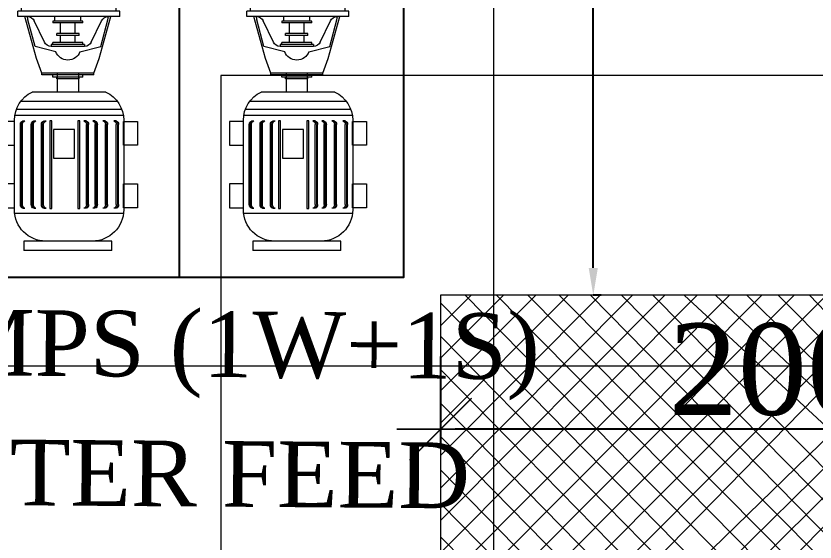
# Model space of a CAD drawing. Header units: millimetres. Extents: x -586673698 to -573385747, y -389867798 to -389752240.
# Drawn here: x -586647754 to -586645573, y -389780805 to -389779368 of the extents above; entities that cross this region are included whole.
import ezdxf

# ---------------------------------------------------------------- set-up
doc = ezdxf.new("R2010")
doc.units = ezdxf.units.MM
doc.header["$LTSCALE"] = 100
doc.linetypes.add('DASHED', pattern=[19.049999999999997, 12.7, -6.349999999999998])
doc.linetypes.add('HIDDEN2', pattern=[0.1875, 0.125, -0.0625])
doc.layers.add('A-CUT OUT', color=251, linetype='HIDDEN2', lineweight=15)
doc.layers.add('PL-DOMESTIC WATER TANK', color=171, linetype='Continuous', lineweight=0)
for name, color, linetype in [('AH_RETAINING WALL', 4, 'Continuous'), ('DT-PL-SHAFT', 230, 'Continuous'), ('DT-PL-Text', 181, 'Continuous')]:
    doc.layers.add(name, color=color, linetype=linetype)
doc.styles.add('3', font='times.ttf')
doc.styles.add('Arial', font='arial.ttf')
doc.styles.add('TIMESNEWROMAN', font='times.ttf')
doc.dimstyles.new('FOOTINF DIM', dxfattribs={"dimtxt": 250, "dimasz": 40, "dimexe": 50, "dimexo": 80, "dimgap": 35, "dimtad": 1, "dimtoh": 1, "dimdec": 0, "dimzin": 1, "dimdsep": 46, "dimtxsty": 'TIMESNEWROMAN', "dimblk": 'TICK', "dimcen": 2, "dimclrd": 7, "dimclre": 250, "dimclrt": 32, "dimadec": 1, "dimazin": 0, "dimtfac": 1, "dimtdec": 0, "dimtix": 1, "dimtmove": 1, "dimatfit": 3, "dimfxl": 0, "dimlwd": -1, "dimlwe": -1, "dimarcsym": 0})
doc.dimstyles.new('V Mts', dxfattribs={"dimtxt": 150, "dimasz": 75, "dimexe": 0.1, "dimexo": 0, "dimgap": 0.01, "dimtad": 1, "dimdec": 0, "dimzin": 3, "dimdsep": 46, "dimtxsty": 'Arial', "dimsah": 1, "dimcen": 0.09375, "dimdle": 0.01, "dimclrd": 8, "dimclre": 8, "dimclrt": 256, "dimadec": 0, "dimazin": 0, "dimtfac": 0.7, "dimtdec": 3, "dimtofl": 0, "dimtmove": 2, "dimatfit": 3, "dimfxl": 0, "dimfrac": 1, "dimtolj": 1, "dimtzin": 0, "dimarcsym": 0})

# ---------------------------------------------------------------- blocks, each defined once
blk = doc.blocks.new('FDSHH')
at = {"color": 7, "transparency": 33554687}
blk.add_lwpolyline([(781.6461117722681, 164.7800901449225), (782.6277429103973, 164.7800901449225), (782.6277429103973, 163.9800901446431), (781.6461117722681, 163.9800901446431)], close=True, dxfattribs=at)
blk.add_lwpolyline([(782.1369273413327, 164.7800901449225), (782.1369273413327, 163.9800901446431)], dxfattribs=at)
at = {"layer": 'DT-PL-Text', "color": 146, "lineweight": 5, "true_color": 0x105689, "transparency": 33554687}
for p, q in [((781.7729115096042, 164.7400946613341), (781.7725943733128, 164.7241695919945)), ((781.7729115096042, 164.7400946613341), (781.9825743139843, 164.7400946613341)), ((781.8046024889807, 164.7400946613341), (781.8046024889807, 164.7482213774636)), ((781.8046024889807, 164.7482213774636), (781.9508833318139, 164.7482213774636)), ((781.9508833318139, 164.7400946613341), (781.9508833318139, 164.7482213774636)), ((781.9825743139843, 164.7400946613341), (781.9828979876945, 164.7238412353615)), ((782.2729115096042, 164.7400946613341), (782.2725943733128, 164.7241695919945)), ((782.2729115096042, 164.7400946613341), (782.4825743139843, 164.7400946613341)), ((782.3046024889807, 164.7400946613341), (782.3046024889807, 164.7482213774636)), ((782.3046024889807, 164.7482213774636), (782.4508833318139, 164.7482213774636)), ((782.4508833318139, 164.7400946613341), (782.4508833318139, 164.7482213774636)), ((782.4825743139843, 164.7400946613341), (782.4828979876945, 164.7238412353615)), ((781.7729115096042, 164.7238412353615), (781.9828979876945, 164.7238412353615)), ((781.7825765182386, 164.6808742206483), (781.7825765182386, 164.7238412353615)), ((781.8069566601077, 164.7035244527212), (781.7991263359906, 164.7240331155188)), ((781.9485291634808, 164.7035244527212), (781.9563594843382, 164.7240331155188)), ((781.972909302556, 164.6808742206483), (781.972909302556, 164.7238412353615)), ((782.2729115096042, 164.7238412353615), (782.4828979876945, 164.7238412353615)), ((782.2825765182386, 164.6808742206483), (782.2825765182386, 164.7238412353615)), ((782.3069566601077, 164.7035244527212), (782.2991263359906, 164.7240331155188)), ((782.4485291634808, 164.7035244527212), (782.4563594843382, 164.7240331155188)), ((782.472909302556, 164.6808742206483), (782.472909302556, 164.7238412353615)), ((781.8069566601077, 164.7035244527212), (781.7637810466001, 164.6634123954861)), ((781.8069566601077, 164.7035244527212), (781.9485291634808, 164.7035244527212)), ((781.9485291634808, 164.7035244527212), (781.9917047769884, 164.6634123954861)), ((782.3069566601077, 164.7035244527212), (782.2637810466001, 164.6634123954861)), ((782.3069566601077, 164.7035244527212), (782.4485291634808, 164.7035244527212)), ((782.4485291634808, 164.7035244527212), (782.4917047769884, 164.6634123954861)), ((781.8488748577545, 164.67388425683), (781.7831407465162, 164.6710175977494)), ((781.9066109630401, 164.67388425683), (781.9723450770723, 164.6710175977494)), ((782.3488748577545, 164.67388425683), (782.2831407465162, 164.6710175977494)), ((782.4066109630401, 164.67388425683), (782.4723450770723, 164.6710175977494)), ((781.7600970879319, 164.6019405313707), (781.7600970879319, 164.6253537322334)), ((781.843509204791, 164.6114979394185), (781.7831407465162, 164.6141306037023)), ((781.9119766160036, 164.6114979394185), (781.9723450770723, 164.6141306037023)), ((781.9953887328627, 164.6019405313707), (781.9953887328627, 164.6253537322334)), ((782.2600970879319, 164.6019405313707), (782.2600970879319, 164.6253537322334)), ((782.343509204791, 164.6114979394185), (782.2831407465162, 164.6141306037023)), ((782.4119766160036, 164.6114979394185), (782.4723450770723, 164.6141306037023)), ((782.4953887328627, 164.6019405313707), (782.4953887328627, 164.6253537322334)), ((781.9831986633251, 164.5897504618331), (781.7722871602634, 164.5897504618331)), ((781.774449804903, 164.5613069632961), (781.774449804903, 164.5897504618331)), ((781.9810360158915, 164.5613069632961), (781.9810360158915, 164.5897504618331)), ((782.4831986633251, 164.5897504618331), (782.2722871602634, 164.5897504618331)), ((782.274449804903, 164.5613069632961), (782.274449804903, 164.5897504618331)), ((782.4810360158915, 164.5613069632961), (782.4810360158915, 164.5897504618331)), ((781.7663230920332, 164.5613069632961), (781.9891627315553, 164.5613069632961)), ((781.7663230920332, 164.5491168937585), (781.7663230920332, 164.5613069632961)), ((781.9891627315553, 164.5491168937585), (781.9891627315553, 164.5613069632961)), ((782.2663230920332, 164.5613069632961), (782.4891627315553, 164.5613069632961)), ((782.2663230920332, 164.5491168937585), (782.2663230920332, 164.5613069632961)), ((782.4891627315553, 164.5491168937585), (782.4891627315553, 164.5613069632961)), ((781.7663230920332, 164.5491168937585), (781.9891627315553, 164.5491168937585)), ((781.8118365943553, 164.457553587941), (781.785906126828, 164.5491168937585)), ((781.7928342713165, 164.5421225331663), (781.7915406214195, 164.549241999717)), ((781.8083579387637, 164.4838722041748), (781.7928342713165, 164.5421225331663)), ((781.8516535843844, 164.5395125100329), (781.8516535843844, 164.5491168937585)), ((781.9085405786643, 164.5395125100329), (781.9085405786643, 164.5491168937585)), ((781.9483575686934, 164.457553587941), (781.9742880362207, 164.5491168937585)), ((781.9518362247507, 164.4838722041748), (781.967359889404, 164.5421225331663)), ((781.9670476709614, 164.5409509682502), (781.9683413208584, 164.5480704378276)), ((782.2663230920332, 164.5491168937585), (782.4891627315553, 164.5491168937585)), ((782.3118365943553, 164.457553587941), (782.285906126828, 164.5491168937585)), ((782.2928342713165, 164.5421225331663), (782.2915406214195, 164.549241999717)), ((782.3083579387637, 164.4838722041748), (782.2928342713165, 164.5421225331663)), ((782.3516535843844, 164.5395125100329), (782.3516535843844, 164.5491168937585)), ((782.4085405786643, 164.5395125100329), (782.4085405786643, 164.5491168937585)), ((782.4483575686934, 164.457553587941), (782.4742880362207, 164.5491168937585)), ((782.4518362247507, 164.4838722041748), (782.467359889404, 164.5421225331663)), ((782.4670476709614, 164.5409509682502), (782.4683413208584, 164.5480704378276)), ((781.8288648320483, 164.4933424476474), (781.8066028879146, 164.5398776327199)), ((781.8475902281823, 164.5354491533651), (781.8475902281823, 164.5395125100329)), ((781.8475902281823, 164.5395125100329), (781.9126039353321, 164.5395125100329)), ((781.8475902281823, 164.5354491533651), (781.9126039353321, 164.5354491533651)), ((781.8638436543877, 164.5120581580265), (781.8638436543877, 164.5354491533651)), ((781.8963505091267, 164.5120581580265), (781.8963505091267, 164.5354491533651)), ((781.9126039353321, 164.5395125100329), (781.9126039353321, 164.5354491533651)), ((781.9313293310004, 164.4933424476474), (781.9535912755998, 164.5398776327199)), ((782.3288648320483, 164.4933424476474), (782.3066028879146, 164.5398776327199)), ((782.3475902281823, 164.5354491533651), (782.3475902281823, 164.5395125100329)), ((782.3475902281823, 164.5395125100329), (782.4126039353321, 164.5395125100329)), ((782.3475902281823, 164.5354491533651), (782.4126039353321, 164.5354491533651)), ((782.3638436543877, 164.5120581580265), (782.3638436543877, 164.5354491533651)), ((782.3963505091267, 164.5120581580265), (782.3963505091267, 164.5354491533651)), ((782.4126039353321, 164.5395125100329), (782.4126039353321, 164.5354491533651)), ((782.4313293310004, 164.4933424476474), (782.4535912755998, 164.5398776327199)), ((781.8557169410522, 164.5079948013588), (781.8557169410522, 164.5120581580265)), ((781.8557169410522, 164.5120581580265), (781.9044772219966, 164.5120581580265)), ((781.8557169410522, 164.5079948013588), (781.9044772219966, 164.5079948013588)), ((781.8638436543877, 164.4922298994786), (781.8638436543877, 164.5079948013588)), ((781.8963505091267, 164.4922298994786), (781.8963505091267, 164.5079948013588)), ((781.9044772219966, 164.5079948013588), (781.9044772219966, 164.5120581580265)), ((782.3557169410522, 164.5079948013588), (782.3557169410522, 164.5120581580265)), ((782.3557169410522, 164.5120581580265), (782.4044772219966, 164.5120581580265)), ((782.3557169410522, 164.5079948013588), (782.4044772219966, 164.5079948013588)), ((782.3638436543877, 164.4922298994786), (782.3638436543877, 164.5079948013588)), ((782.3963505091267, 164.4922298994786), (782.3963505091267, 164.5079948013588)), ((782.4044772219966, 164.5079948013588), (782.4044772219966, 164.5120581580265)), ((781.8475902281823, 164.4881665432765), (781.8475902281823, 164.4922298994786)), ((781.8475902281823, 164.4922298994786), (781.9126039353321, 164.4922298994786)), ((781.9126039353321, 164.4881665432765), (781.9126039353321, 164.4922298994786)), ((782.3475902281823, 164.4881665432765), (782.3475902281823, 164.4922298994786)), ((782.3475902281823, 164.4922298994786), (782.4126039353321, 164.4922298994786)), ((782.4126039353321, 164.4881665432765), (782.4126039353321, 164.4922298994786)), ((781.8536050656, 164.4723619703143), (781.8083579387637, 164.4838722041748)), ((781.8435268715145, 164.4881665432765), (781.8435268715145, 164.4841031866088)), ((781.8435268715145, 164.4881665432765), (781.9166672915342, 164.4881665432765)), ((781.8435268715145, 164.4841031866088), (781.9166672915342, 164.4841031866088)), ((781.9065890974487, 164.4723619703143), (781.9518362247507, 164.4838722041748)), ((781.9166672915342, 164.4881665432765), (781.9166672915342, 164.4841031866088)), ((782.3536050656, 164.4723619703143), (782.3083579387637, 164.4838722041748)), ((782.3435268715145, 164.4881665432765), (782.3435268715145, 164.4841031866088)), ((782.3435268715145, 164.4881665432765), (782.4166672915342, 164.4881665432765)), ((782.3435268715145, 164.4841031866088), (782.4166672915342, 164.4841031866088)), ((782.4065890974487, 164.4723619703143), (782.4518362247507, 164.4838722041748)), ((782.4166672915342, 164.4881665432765), (782.4166672915342, 164.4841031866088)), ((781.8232100863131, 164.4258289934075), (781.8118365943553, 164.457553587941)), ((781.9369840772013, 164.4258289934075), (781.9483575686934, 164.457553587941)), ((782.3232100863131, 164.4258289934075), (782.3118365943553, 164.457553587941)), ((782.4369840772013, 164.4258289934075), (782.4483575686934, 164.457553587941)), ((781.8232100863131, 164.4217656341787), (781.8232100863131, 164.4258289934075)), ((781.8232100863131, 164.4258289934075), (781.9369840772013, 164.4258289934075)), ((781.8232100863131, 164.4217656341787), (781.9369840772013, 164.4217656341787)), ((781.8475902281823, 164.4170417283601), (781.8475902281823, 164.4211050850279)), ((781.8572314601513, 164.4258289934075), (781.8572314601513, 164.3839137857719)), ((781.9036698230664, 164.4258289934075), (781.9036698230664, 164.3839137857719)), ((781.9126039353321, 164.4170417283601), (781.9126039353321, 164.4211050850279)), ((781.9369840772013, 164.4217656341787), (781.9369840772013, 164.4258289934075)), ((782.3232100863131, 164.4217656341787), (782.3232100863131, 164.4258289934075)), ((782.3232100863131, 164.4258289934075), (782.4369840772013, 164.4258289934075)), ((782.3232100863131, 164.4217656341787), (782.4369840772013, 164.4217656341787)), ((782.3475902281823, 164.4170417283601), (782.3475902281823, 164.4211050850279)), ((782.3572314601513, 164.4258289934075), (782.3572314601513, 164.3839137857719)), ((782.4036698230664, 164.4258289934075), (782.4036698230664, 164.3839137857719)), ((782.4126039353321, 164.4170417283601), (782.4126039353321, 164.4211050850279)), ((782.4369840772013, 164.4217656341787), (782.4369840772013, 164.4258289934075)), ((781.8475902281823, 164.4170417283601), (781.9126039353321, 164.4170417283601)), ((781.8557169410522, 164.4129783716924), (781.8557169410522, 164.4170417283601)), ((781.8557169410522, 164.4129783716924), (781.9044772219966, 164.4129783716924)), ((781.9044772219966, 164.4129783716924), (781.9044772219966, 164.4170417283601)), ((782.3475902281823, 164.4170417283601), (782.4126039353321, 164.4170417283601)), ((782.3557169410522, 164.4129783716924), (782.3557169410522, 164.4170417283601)), ((782.3557169410522, 164.4129783716924), (782.4044772219966, 164.4129783716924)), ((782.4044772219966, 164.4129783716924), (782.4044772219966, 164.4170417283601)), ((781.7969284538301, 164.3842694294578), (781.9579772722097, 164.3842694294578)), ((782.2969284538301, 164.3842694294578), (782.4579772722097, 164.3842694294578)), ((781.7718206319148, 164.3636399866953), (781.9830850945907, 164.3636399866953)), ((782.2718206319148, 164.3636399866953), (782.4830850945907, 164.3636399866953)), ((781.7586256485554, 164.3326958267423), (781.9962800774845, 164.3326958267423)), ((781.7622016245621, 164.3458236559234), (781.9927041014778, 164.3458236559234)), ((782.2586256485554, 164.3326958267423), (782.4962800774845, 164.3326958267423)), ((782.2622016245621, 164.3458236559234), (782.4927041014778, 164.3458236559234)), ((781.7583752839016, 164.320261983288), (781.7277173121581, 164.320261983288)), ((781.7277173121581, 164.320261983288), (781.7277173121581, 164.268244162289)), ((781.7581279399926, 164.3225576785333), (781.7581279399926, 164.1270638451385)), ((781.7583752839016, 164.268244162289), (781.7583752839016, 164.320261983288)), ((781.774815833767, 164.3213479519761), (781.7795666815834, 164.3213479519761)), ((781.7986192760179, 164.3213479519761), (781.8033701205748, 164.3213479519761)), ((781.8209349821443, 164.3213479519761), (781.8256858299608, 164.3213479519761)), ((781.8402752770232, 164.3213479519761), (781.8450261215801, 164.3213479519761)), ((781.8541766918386, 164.3215219304836), (781.858552776848, 164.3215219304836)), ((781.8541766918386, 164.1294787545628), (781.8541766918386, 164.3215219304836)), ((781.858552776848, 164.3215219304836), (781.858552776848, 164.1294787545628)), ((781.9154420044395, 164.3215219304836), (781.9198180922428, 164.3215219304836)), ((781.9154420044395, 164.1294787545628), (781.9154420044395, 164.3215219304836)), ((781.9198180922428, 164.3215219304836), (781.9198180922428, 164.1294787545628)), ((781.9307004405307, 164.3213479519761), (781.9276788007589, 164.3213479519761)), ((781.9547453519078, 164.3213479519761), (781.9499945068853, 164.3213479519761)), ((781.9785487941588, 164.3213479519761), (781.9737979491363, 164.3213479519761)), ((781.9965304453979, 164.320261983288), (782.0271884138817, 164.320261983288)), ((781.9965304453979, 164.268244162289), (781.9965304453979, 164.320261983288)), ((781.9967777865129, 164.1270638451385), (781.9967777865129, 164.3225576785333)), ((782.0271884138817, 164.320261983288), (782.0271884138817, 164.268244162289)), ((782.2583752839016, 164.320261983288), (782.2277173121581, 164.320261983288)), ((782.2277173121581, 164.320261983288), (782.2277173121581, 164.268244162289)), ((782.2581279399926, 164.3225576785333), (782.2581279399926, 164.1270638451385)), ((782.2583752839016, 164.268244162289), (782.2583752839016, 164.320261983288)), ((782.274815833767, 164.3213479519761), (782.2795666815834, 164.3213479519761)), ((782.2986192760179, 164.3213479519761), (782.3033701205748, 164.3213479519761)), ((782.3209349821443, 164.3213479519761), (782.3256858299608, 164.3213479519761)), ((782.3402752770232, 164.3213479519761), (782.3450261215801, 164.3213479519761)), ((782.3541766918386, 164.3215219304836), (782.358552776848, 164.3215219304836)), ((782.3541766918386, 164.1294787545628), (782.3541766918386, 164.3215219304836)), ((782.358552776848, 164.3215219304836), (782.358552776848, 164.1294787545628)), ((782.4154420044395, 164.3215219304836), (782.4198180922428, 164.3215219304836)), ((782.4154420044395, 164.1294787545628), (782.4154420044395, 164.3215219304836)), ((782.4198180922428, 164.3215219304836), (782.4198180922428, 164.1294787545628)), ((782.4307004405307, 164.3213479519761), (782.4276788007589, 164.3213479519761)), ((782.4547453519078, 164.3213479519761), (782.4499945068853, 164.3213479519761)), ((782.4785487941588, 164.3213479519761), (782.4737979491363, 164.3213479519761)), ((782.4965304453979, 164.320261983288), (782.5271884138817, 164.320261983288)), ((782.4965304453979, 164.268244162289), (782.4965304453979, 164.320261983288)), ((782.4967777865129, 164.1270638451385), (782.4967777865129, 164.3225576785333)), ((782.5271884138817, 164.320261983288), (782.5271884138817, 164.268244162289)), ((781.7695322694378, 164.1382079712055), (781.7695322694378, 164.313412714371)), ((781.7712614714289, 164.1382079712055), (781.7712614714289, 164.313412714371)), ((781.7742831139947, 164.1382079712055), (781.7742831139947, 164.313412714371)), ((781.7933357084291, 164.1382079712055), (781.7933357084291, 164.313412714371)), ((781.7950649132142, 164.1382079712055), (781.7950649132142, 164.313412714371)), ((781.7980865562456, 164.1382079712055), (781.7980865562456, 164.313412714371)), ((781.8156514178152, 164.1382079712055), (781.8156514178152, 164.313412714371)), ((781.8173806198063, 164.1382079712055), (781.8173806198063, 164.313412714371)), ((781.8204022628377, 164.1382079712055), (781.8204022628377, 164.313412714371)), ((781.8349917094345, 164.1382079712055), (781.8349917094345, 164.313412714371)), ((781.8367209114256, 164.1382079712055), (781.8367209114256, 164.313412714371)), ((781.839742554457, 164.1382079712055), (781.839742554457, 164.313412714371)), ((781.8652570025185, 164.2399229072905), (781.8652570025185, 164.3025627747118)), ((781.8652570025185, 164.3025627747118), (781.9113837979855, 164.3025627747118)), ((781.9113837979855, 164.3025627747118), (781.9113837979855, 164.2399229072905)), ((781.9329623650881, 164.1382079712055), (781.9329623650881, 164.313412714371)), ((781.9359840081195, 164.1382079712055), (781.9359840081195, 164.313412714371)), ((781.9377132129046, 164.1382079712055), (781.9377132129046, 164.313412714371)), ((781.9552780744741, 164.1382079712055), (781.9552780744741, 164.313412714371)), ((781.9582997142459, 164.1382079712055), (781.9582997142459, 164.313412714371)), ((781.960028919031, 164.1382079712055), (781.960028919031, 164.313412714371)), ((781.9790815134654, 164.1382079712055), (781.9790815134654, 164.313412714371)), ((781.9821031564968, 164.1382079712055), (781.9821031564968, 164.313412714371)), ((781.9838323612819, 164.1382079712055), (781.9838323612819, 164.313412714371)), ((782.2695322694378, 164.1382079712055), (782.2695322694378, 164.313412714371)), ((782.2712614714289, 164.1382079712055), (782.2712614714289, 164.313412714371)), ((782.2742831139947, 164.1382079712055), (782.2742831139947, 164.313412714371)), ((782.2933357084291, 164.1382079712055), (782.2933357084291, 164.313412714371)), ((782.2950649132142, 164.1382079712055), (782.2950649132142, 164.313412714371)), ((782.2980865562456, 164.1382079712055), (782.2980865562456, 164.313412714371)), ((782.3156514178152, 164.1382079712055), (782.3156514178152, 164.313412714371)), ((782.3173806198063, 164.1382079712055), (782.3173806198063, 164.313412714371)), ((782.3204022628377, 164.1382079712055), (782.3204022628377, 164.313412714371)), ((782.3349917094345, 164.1382079712055), (782.3349917094345, 164.313412714371)), ((782.3367209114256, 164.1382079712055), (782.3367209114256, 164.313412714371)), ((782.339742554457, 164.1382079712055), (782.339742554457, 164.313412714371)), ((782.3652570025185, 164.2399229072905), (782.3652570025185, 164.3025627747118)), ((782.3652570025185, 164.3025627747118), (782.4113837979855, 164.3025627747118)), ((782.4113837979855, 164.3025627747118), (782.4113837979855, 164.2399229072905)), ((782.4329623650881, 164.1382079712055), (782.4329623650881, 164.313412714371)), ((782.4359840081195, 164.1382079712055), (782.4359840081195, 164.313412714371)), ((782.4377132129046, 164.1382079712055), (782.4377132129046, 164.313412714371)), ((782.4552780744741, 164.1382079712055), (782.4552780744741, 164.313412714371)), ((782.4582997142459, 164.1382079712055), (782.4582997142459, 164.313412714371)), ((782.460028919031, 164.1382079712055), (782.460028919031, 164.313412714371)), ((782.4790815134654, 164.1382079712055), (782.4790815134654, 164.313412714371)), ((782.4821031564968, 164.1382079712055), (782.4821031564968, 164.313412714371)), ((782.4838323612819, 164.1382079712055), (782.4838323612819, 164.313412714371)), ((781.7277173121581, 164.268244162289), (781.7583752839016, 164.268244162289)), ((782.0271884138817, 164.268244162289), (781.9965304453979, 164.268244162289)), ((782.2277173121581, 164.268244162289), (782.2583752839016, 164.268244162289)), ((782.5271884138817, 164.268244162289), (782.4965304453979, 164.268244162289)), ((781.9113837979855, 164.2399229072905), (781.8652570025185, 164.2399229072905)), ((782.4113837979855, 164.2399229072905), (782.3652570025185, 164.2399229072905)), ((781.7583752839016, 164.1835484943292), (781.7277173121581, 164.1835484943292)), ((781.7277173121581, 164.1835484943292), (781.7277173121581, 164.1315306761242)), ((781.7583752839016, 164.1315306761242), (781.7583752839016, 164.1835484943292)), ((781.9965304453979, 164.1835484943292), (782.0271884138817, 164.1835484943292)), ((781.9965304453979, 164.1315306761242), (781.9965304453979, 164.1835484943292)), ((782.0271884138817, 164.1835484943292), (782.0271884138817, 164.1315306761242)), ((782.2583752839016, 164.1835484943292), (782.2277173121581, 164.1835484943292)), ((782.2277173121581, 164.1835484943292), (782.2277173121581, 164.1315306761242)), ((782.2583752839016, 164.1315306761242), (782.2583752839016, 164.1835484943292)), ((782.4965304453979, 164.1835484943292), (782.5271884138817, 164.1835484943292)), ((782.4965304453979, 164.1315306761242), (782.4965304453979, 164.1835484943292)), ((782.5271884138817, 164.1835484943292), (782.5271884138817, 164.1315306761242)), ((781.7277173121581, 164.1315306761242), (781.7583752839016, 164.1315306761242)), ((781.774815833767, 164.1302727336003), (781.7795666815834, 164.1302727336003)), ((781.7986192760179, 164.1302727336003), (781.8033701205748, 164.1302727336003)), ((781.8209349821443, 164.1302727336003), (781.8256858299608, 164.1302727336003)), ((781.8402752770232, 164.1302727336003), (781.8450261215801, 164.1302727336003)), ((781.858552776848, 164.1294787545628), (781.8541766918386, 164.1294787545628)), ((781.9198180922428, 164.1294787545628), (781.9154420044395, 164.1294787545628)), ((781.9324296453158, 164.1302727336003), (781.9276788007589, 164.1302727336003)), ((781.9547453519078, 164.1302727336003), (781.9499945068853, 164.1302727336003)), ((781.9785487941588, 164.1302727336003), (781.9737979491363, 164.1302727336003)), ((782.0271884138817, 164.1315306761242), (781.9965304453979, 164.1315306761242)), ((782.2277173121581, 164.1315306761242), (782.2583752839016, 164.1315306761242)), ((782.274815833767, 164.1302727336003), (782.2795666815834, 164.1302727336003)), ((782.2986192760179, 164.1302727336003), (782.3033701205748, 164.1302727336003)), ((782.3209349821443, 164.1302727336003), (782.3256858299608, 164.1302727336003)), ((782.3402752770232, 164.1302727336003), (782.3450261215801, 164.1302727336003)), ((782.358552776848, 164.1294787545628), (782.3541766918386, 164.1294787545628)), ((782.4198180922428, 164.1294787545628), (782.4154420044395, 164.1294787545628)), ((782.4324296453158, 164.1302727336003), (782.4276788007589, 164.1302727336003)), ((782.4547453519078, 164.1302727336003), (782.4499945068853, 164.1302727336003)), ((782.4785487941588, 164.1302727336003), (782.4737979491363, 164.1302727336003)), ((782.5271884138817, 164.1315306761242), (782.4965304453979, 164.1315306761242)), ((781.7586256485554, 164.1188227989185), (781.9962800774845, 164.1188227989185)), ((782.2586256485554, 164.1188227989185), (782.4962800774845, 164.1188227989185)), ((781.7840735685202, 164.0583274961389), (781.9763947251374, 164.0583274961389)), ((781.7840735685202, 164.0378360132161), (781.7840735685202, 164.0583274961389)), ((781.8266040939959, 164.0585876881084), (781.9283016325096, 164.0585876881084)), ((781.9763947251374, 164.0583274961389), (781.9763947251374, 164.0378360132161)), ((782.2840735685202, 164.0583274961389), (782.4763947251374, 164.0583274961389)), ((782.2840735685202, 164.0378360132161), (782.2840735685202, 164.0583274961389)), ((782.3266040939959, 164.0585876881084), (782.4283016325096, 164.0585876881084)), ((782.4763947251374, 164.0583274961389), (782.4763947251374, 164.0378360132161)), ((781.7840735685202, 164.0381739163711), (781.9763947251374, 164.0381739163711)), ((782.2840735685202, 164.0381739163711), (782.4763947251374, 164.0381739163711))]:
    blk.add_line(p, q, dxfattribs=at)
for centre, radius in [((781.8777429117943, 164.6399775048192), 0.0445312499999251), ((782.3777429117943, 164.6399775048192), 0.0445312499999251), ((781.8777429117943, 164.6425740994453), 0.022265625), ((782.3777429117943, 164.6425740994453), 0.022265625)]:
    blk.add_circle(centre, radius, dxfattribs=at)
for centre, major_axis, ratio, start_param, end_param in [((781.7831407465162, 164.6425740994453), (-0.01921937286778779, 0.0209677906565422), 0.9999999807859902, -0.7419187202349709, 0.8402791521399537), ((781.9723450770723, 164.6425740994453), (0.0192193728272227, 0.02096779069372469), 0.9999999807859904, -0.8402791540745905, 0.7419187183003341), ((782.2831407465162, 164.6425740994453), (-0.01921937286778779, 0.0209677906565422), 0.9999999807859902, -0.7419187202349709, 0.8402791521399537), ((782.4723450770723, 164.6425740994453), (0.0192193728272227, 0.02096779069372469), 0.9999999807859904, -0.8402791540745905, 0.7419187183003341), ((781.7831407465162, 164.6425740994453), (0.01965007880855801, 0.0205647020362008), 0.9999999446199224, 2.344856450011062, 3.904251305690156), ((781.9723450770723, 164.6425740994453), (-0.01965034719045169, 0.02056444558817241), 0.9999999445774912, 2.378920950797469, 3.938315806519015), ((782.2831407465162, 164.6425740994453), (0.01965007880855801, 0.0205647020362008), 0.9999999446199224, 2.344856450011062, 3.904251305690156), ((782.4723450770723, 164.6425740994453), (-0.01965034719045169, 0.02056444558817241), 0.9999999445774912, 2.378920950797469, 3.938315806519015), ((781.7722871602634, 164.6019405313707), (-0.0008075527404191949, 0.0121632926883679), 0.9999998828435428, 1.504501020348125, 3.075297331654646), ((781.9831986633251, 164.6019405313707), (0.0008075527409794051, 0.0121632926883307), 0.9999998828435428, 3.207887975570993, 4.778684286877517), ((782.2722871602634, 164.6019405313707), (-0.0008075527404191949, 0.0121632926883679), 0.9999998828435428, 1.504501020348125, 3.075297331654646), ((782.4831986633251, 164.6019405313707), (0.0008075527409794051, 0.0121632926883307), 0.9999998828435428, 3.207887975570993, 4.778684286877517), ((781.7919408484483, 164.5328634675532), (-0.0143625990940155, 0.007608531306224806), 0.9999997668719591, 4.074963361222511, 5.199549247110843), ((781.968253312272, 164.5328634675532), (0.0143625306093484, 0.007608660583786693), 0.999999766844237, 1.083627059083882, 2.208212944946921), ((782.2919408484483, 164.5328634675532), (-0.0143625990940155, 0.007608531306224806), 0.9999997668719591, 4.074963361222511, 5.199549247110843), ((782.468253312272, 164.5328634675532), (0.0143625306093484, 0.007608660583786693), 0.999999766844237, 1.083627059083882, 2.208212944946921), ((781.8435268715145, 164.5003566128141), (-0.0143625990940155, 0.007608531306224806), 0.9999997668719591, 0.93337070763272, 2.057956593521051), ((781.9166672915342, 164.5003566128141), (0.0143625306093484, 0.007608660583786693), 0.999999766844237, 4.225219712673675, 5.349805598536716), ((782.3435268715145, 164.5003566128141), (-0.0143625990940155, 0.007608531306224806), 0.9999997668719591, 0.93337070763272, 2.057956593521051), ((782.4166672915342, 164.5003566128141), (0.0143625306093484, 0.007608660583786693), 0.999999766844237, 4.225219712673675, 5.349805598536716), ((781.8800970801274, 164.4827159876875), (-0.0278525608525455, 0.005767791721865411), 0.9999999721960684, 0.5767776979306123, 1.774993084283601), ((781.8800970801274, 164.4827159876875), (0.0278525608765475, 0.005767791605960583), 0.9999999721960682, 4.508192227057354, 5.706407613410345), ((782.3800970801274, 164.4827159876875), (-0.0278525608525455, 0.005767791721865411), 0.9999999721960684, 0.5767776979306123, 1.774993084283601), ((782.3800970801274, 164.4827159876875), (0.0278525608765475, 0.005767791605960583), 0.9999999721960682, 4.508192227057354, 5.706407613410345), ((781.8266040939959, 164.3225576785333), (0.067623623756612, 0.01077170274066177), 0.9999999679763616, 1.861065244963352, 2.983630667839524), ((781.9283016325096, 164.3225576785333), (-0.04702023860385748, 0.04978033383479532), 0.9999999167521937, 3.955496347067841, 5.078061696781036), ((782.3266040939959, 164.3225576785333), (0.067623623756612, 0.01077170274066177), 0.9999999679763616, 1.861065244963352, 2.983630667839524), ((782.4283016325096, 164.3225576785333), (-0.04702023860385748, 0.04978033383479532), 0.9999999167521937, 3.955496347067841, 5.078061696781036), ((781.7771997471461, 164.3140340455282), (0.0076481413372615, 0.0008259668104871949), 0.9999999655624804, 1.778301432214036, 3.114871585125331), ((781.7789289491373, 164.3140340455282), (0.0076481413372615, 0.0008259668104871949), 0.9999999655624804, 1.778301432214036, 3.114871585125331), ((781.781950591703, 164.3140340455282), (0.0076481413372615, 0.0008259668104871949), 0.9999999655624804, 1.778301432214036, 3.114871585125331), ((781.8010031889314, 164.3140340455282), (0.0076481413372615, 0.0008259668104871949), 0.9999999655624804, 1.778301432214036, 3.114871585125331), ((781.8027323909225, 164.3140340455282), (0.0076481413372615, 0.0008259668104871949), 0.9999999655624804, 1.778301432214036, 3.114871585125331), ((781.8057540339539, 164.3140340455282), (0.0076481413372615, 0.0008259668104871949), 0.9999999655624804, 1.778301432214036, 3.114871585125331), ((781.8233188955235, 164.3140340455282), (0.0076481413372615, 0.0008259668104871949), 0.9999999655624804, 1.778301432214036, 3.114871585125331), ((781.8250481003085, 164.3140340455282), (0.0076481413372615, 0.0008259668104871949), 0.9999999655624804, 1.778301432214036, 3.114871585125331), ((781.828069740546, 164.3140340455282), (0.0076481413372615, 0.0008259668104871949), 0.9999999655624804, 1.778301432214036, 3.114871585125331), ((781.8426591876084, 164.3140340455282), (0.0076481413372615, 0.0008259668104871949), 0.9999999655624804, 1.778301432214036, 3.114871585125331), ((781.8443883923935, 164.3140340455282), (0.0076481413372615, 0.0008259668104871949), 0.9999999655624804, 1.778301432214036, 3.114871585125331), ((781.8474100321653, 164.3140340455282), (0.0076481413372615, 0.0008259668104871949), 0.9999999655624804, 1.778301432214036, 3.114871585125331), ((781.9252948873798, 164.3140340455282), (-0.0076483346228452, 0.0008241750928600042), 0.9999999655595272, 3.168079456634644, 4.504649609561893), ((781.9283165304112, 164.3140340455282), (-0.0076483346228452, 0.0008241750928600042), 0.9999999655595272, 3.168079456634644, 4.504649609561893), ((781.9300457324023, 164.3140340455282), (-0.0076483346228452, 0.0008241750928600042), 0.9999999655595272, 3.168079456634644, 4.504649609561893), ((781.9476105939718, 164.3140340455282), (-0.0076483346228452, 0.0008241750928600042), 0.9999999655595272, 3.168079456634644, 4.504649609561893), ((781.9506322365376, 164.3140340455282), (-0.0076483346228452, 0.0008241750928600042), 0.9999999655595272, 3.168079456634644, 4.504649609561893), ((781.9523614413226, 164.3140340455282), (-0.0076483346228452, 0.0008241750928600042), 0.9999999655595272, 3.168079456634644, 4.504649609561893), ((781.9714140357571, 164.3140340455282), (-0.0076483346228452, 0.0008241750928600042), 0.9999999655595272, 3.168079456634644, 4.504649609561893), ((781.9744356787885, 164.3140340455282), (-0.0076483346228452, 0.0008241750928600042), 0.9999999655595272, 3.168079456634644, 4.504649609561893), ((781.9761648807796, 164.3140340455282), (-0.0076483346228452, 0.0008241750928600042), 0.9999999655595272, 3.168079456634644, 4.504649609561893), ((782.2771997471461, 164.3140340455282), (0.0076481413372615, 0.0008259668104871949), 0.9999999655624804, 1.778301432214036, 3.114871585125331), ((782.2789289491373, 164.3140340455282), (0.0076481413372615, 0.0008259668104871949), 0.9999999655624804, 1.778301432214036, 3.114871585125331), ((782.281950591703, 164.3140340455282), (0.0076481413372615, 0.0008259668104871949), 0.9999999655624804, 1.778301432214036, 3.114871585125331), ((782.3010031889314, 164.3140340455282), (0.0076481413372615, 0.0008259668104871949), 0.9999999655624804, 1.778301432214036, 3.114871585125331), ((782.3027323909225, 164.3140340455282), (0.0076481413372615, 0.0008259668104871949), 0.9999999655624804, 1.778301432214036, 3.114871585125331), ((782.3057540339539, 164.3140340455282), (0.0076481413372615, 0.0008259668104871949), 0.9999999655624804, 1.778301432214036, 3.114871585125331), ((782.3233188955235, 164.3140340455282), (0.0076481413372615, 0.0008259668104871949), 0.9999999655624804, 1.778301432214036, 3.114871585125331), ((782.3250481003085, 164.3140340455282), (0.0076481413372615, 0.0008259668104871949), 0.9999999655624804, 1.778301432214036, 3.114871585125331), ((782.328069740546, 164.3140340455282), (0.0076481413372615, 0.0008259668104871949), 0.9999999655624804, 1.778301432214036, 3.114871585125331), ((782.3426591876084, 164.3140340455282), (0.0076481413372615, 0.0008259668104871949), 0.9999999655624804, 1.778301432214036, 3.114871585125331), ((782.3443883923935, 164.3140340455282), (0.0076481413372615, 0.0008259668104871949), 0.9999999655624804, 1.778301432214036, 3.114871585125331), ((782.3474100321653, 164.3140340455282), (0.0076481413372615, 0.0008259668104871949), 0.9999999655624804, 1.778301432214036, 3.114871585125331), ((782.4252948873798, 164.3140340455282), (-0.0076483346228452, 0.0008241750928600042), 0.9999999655595272, 3.168079456634644, 4.504649609561893), ((782.4283165304112, 164.3140340455282), (-0.0076483346228452, 0.0008241750928600042), 0.9999999655595272, 3.168079456634644, 4.504649609561893), ((782.4300457324023, 164.3140340455282), (-0.0076483346228452, 0.0008241750928600042), 0.9999999655595272, 3.168079456634644, 4.504649609561893), ((782.4476105939718, 164.3140340455282), (-0.0076483346228452, 0.0008241750928600042), 0.9999999655595272, 3.168079456634644, 4.504649609561893), ((782.4506322365376, 164.3140340455282), (-0.0076483346228452, 0.0008241750928600042), 0.9999999655595272, 3.168079456634644, 4.504649609561893), ((782.4523614413226, 164.3140340455282), (-0.0076483346228452, 0.0008241750928600042), 0.9999999655595272, 3.168079456634644, 4.504649609561893), ((782.4714140357571, 164.3140340455282), (-0.0076483346228452, 0.0008241750928600042), 0.9999999655595272, 3.168079456634644, 4.504649609561893), ((782.4744356787885, 164.3140340455282), (-0.0076483346228452, 0.0008241750928600042), 0.9999999655595272, 3.168079456634644, 4.504649609561893), ((782.4761648807796, 164.3140340455282), (-0.0076483346228452, 0.0008241750928600042), 0.9999999655595272, 3.168079456634644, 4.504649609561893), ((781.8266040939959, 164.1270638451385), (-0.0671791009472629, 0.01326470754522363), 0.9999999776495768, 0.1949452233119306, 1.765741541611719), ((781.7771997471461, 164.1375866428423), (-0.0076483346228452, 0.0008241750928600042), 0.9999999655595272, 0.0264868030448515, 1.3630569559721), ((781.7789289491373, 164.1375866428423), (-0.0076483346228452, 0.0008241750928600042), 0.9999999655595272, 0.0264868030448515, 1.3630569559721), ((781.781950591703, 164.1375866428423), (-0.0076483346228452, 0.0008241750928600042), 0.9999999655595272, 0.0264868030448515, 1.3630569559721), ((781.8010031889314, 164.1375866428423), (-0.0076483346228452, 0.0008241750928600042), 0.9999999655595272, 0.0264868030448515, 1.3630569559721), ((781.8027323909225, 164.1375866428423), (-0.0076483346228452, 0.0008241750928600042), 0.9999999655595272, 0.0264868030448515, 1.3630569559721), ((781.8057540339539, 164.1375866428423), (-0.0076483346228452, 0.0008241750928600042), 0.9999999655595272, 0.0264868030448515, 1.3630569559721), ((781.8233188955235, 164.1375866428423), (-0.0076483346228452, 0.0008241750928600042), 0.9999999655595272, 0.0264868030448515, 1.3630569559721), ((781.8250481003085, 164.1375866428423), (-0.0076483346228452, 0.0008241750928600042), 0.9999999655595272, 0.0264868030448515, 1.3630569559721), ((781.828069740546, 164.1375866428423), (-0.0076483346228452, 0.0008241750928600042), 0.9999999655595272, 0.0264868030448515, 1.3630569559721), ((781.8426591876084, 164.1375866428423), (-0.0076483346228452, 0.0008241750928600042), 0.9999999655595272, 0.0264868030448515, 1.3630569559721), ((781.8443883923935, 164.1375866428423), (-0.0076483346228452, 0.0008241750928600042), 0.9999999655595272, 0.0264868030448515, 1.3630569559721), ((781.8474100321653, 164.1375866428423), (-0.0076483346228452, 0.0008241750928600042), 0.9999999655595272, 0.0264868030448515, 1.3630569559721), ((781.9252948873798, 164.1375866428423), (0.0076481413372615, 0.0008259668104871949), 0.9999999655624804, -1.363291221375754, -0.0267210684644623), ((781.9283016325096, 164.1270638451385), (0.0671799257549329, 0.01326052962363108), 0.9999999776507192, 4.51750595597792, 6.088302274280716), ((781.9283165304112, 164.1375866428423), (0.0076481413372615, 0.0008259668104871949), 0.9999999655624804, -1.363291221375754, -0.0267210684644623), ((781.9300457324023, 164.1375866428423), (0.0076481413372615, 0.0008259668104871949), 0.9999999655624804, -1.363291221375754, -0.0267210684644623), ((781.9476105939718, 164.1375866428423), (0.0076481413372615, 0.0008259668104871949), 0.9999999655624804, -1.363291221375754, -0.0267210684644623), ((781.9506322365376, 164.1375866428423), (0.0076481413372615, 0.0008259668104871949), 0.9999999655624804, -1.363291221375754, -0.0267210684644623), ((781.9523614413226, 164.1375866428423), (0.0076481413372615, 0.0008259668104871949), 0.9999999655624804, -1.363291221375754, -0.0267210684644623), ((781.9714140357571, 164.1375866428423), (0.0076481413372615, 0.0008259668104871949), 0.9999999655624804, -1.363291221375754, -0.0267210684644623), ((781.9744356787885, 164.1375866428423), (0.0076481413372615, 0.0008259668104871949), 0.9999999655624804, -1.363291221375754, -0.0267210684644623), ((781.9761648807796, 164.1375866428423), (0.0076481413372615, 0.0008259668104871949), 0.9999999655624804, -1.363291221375754, -0.0267210684644623), ((782.3266040939959, 164.1270638451385), (-0.0671791009472629, 0.01326470754522363), 0.9999999776495768, 0.1949452233119306, 1.765741541611719), ((782.2771997471461, 164.1375866428423), (-0.0076483346228452, 0.0008241750928600042), 0.9999999655595272, 0.0264868030448515, 1.3630569559721), ((782.2789289491373, 164.1375866428423), (-0.0076483346228452, 0.0008241750928600042), 0.9999999655595272, 0.0264868030448515, 1.3630569559721), ((782.281950591703, 164.1375866428423), (-0.0076483346228452, 0.0008241750928600042), 0.9999999655595272, 0.0264868030448515, 1.3630569559721), ((782.3010031889314, 164.1375866428423), (-0.0076483346228452, 0.0008241750928600042), 0.9999999655595272, 0.0264868030448515, 1.3630569559721), ((782.3027323909225, 164.1375866428423), (-0.0076483346228452, 0.0008241750928600042), 0.9999999655595272, 0.0264868030448515, 1.3630569559721), ((782.3057540339539, 164.1375866428423), (-0.0076483346228452, 0.0008241750928600042), 0.9999999655595272, 0.0264868030448515, 1.3630569559721), ((782.3233188955235, 164.1375866428423), (-0.0076483346228452, 0.0008241750928600042), 0.9999999655595272, 0.0264868030448515, 1.3630569559721), ((782.3250481003085, 164.1375866428423), (-0.0076483346228452, 0.0008241750928600042), 0.9999999655595272, 0.0264868030448515, 1.3630569559721), ((782.328069740546, 164.1375866428423), (-0.0076483346228452, 0.0008241750928600042), 0.9999999655595272, 0.0264868030448515, 1.3630569559721), ((782.3426591876084, 164.1375866428423), (-0.0076483346228452, 0.0008241750928600042), 0.9999999655595272, 0.0264868030448515, 1.3630569559721), ((782.3443883923935, 164.1375866428423), (-0.0076483346228452, 0.0008241750928600042), 0.9999999655595272, 0.0264868030448515, 1.3630569559721), ((782.3474100321653, 164.1375866428423), (-0.0076483346228452, 0.0008241750928600042), 0.9999999655595272, 0.0264868030448515, 1.3630569559721), ((782.4252948873798, 164.1375866428423), (0.0076481413372615, 0.0008259668104871949), 0.9999999655624804, -1.363291221375754, -0.0267210684644623), ((782.4283016325096, 164.1270638451385), (0.0671799257549329, 0.01326052962363108), 0.9999999776507192, 4.51750595597792, 6.088302274280716), ((782.4283165304112, 164.1375866428423), (0.0076481413372615, 0.0008259668104871949), 0.9999999655624804, -1.363291221375754, -0.0267210684644623), ((782.4300457324023, 164.1375866428423), (0.0076481413372615, 0.0008259668104871949), 0.9999999655624804, -1.363291221375754, -0.0267210684644623), ((782.4476105939718, 164.1375866428423), (0.0076481413372615, 0.0008259668104871949), 0.9999999655624804, -1.363291221375754, -0.0267210684644623), ((782.4506322365376, 164.1375866428423), (0.0076481413372615, 0.0008259668104871949), 0.9999999655624804, -1.363291221375754, -0.0267210684644623), ((782.4523614413226, 164.1375866428423), (0.0076481413372615, 0.0008259668104871949), 0.9999999655624804, -1.363291221375754, -0.0267210684644623), ((782.4714140357571, 164.1375866428423), (0.0076481413372615, 0.0008259668104871949), 0.9999999655624804, -1.363291221375754, -0.0267210684644623), ((782.4744356787885, 164.1375866428423), (0.0076481413372615, 0.0008259668104871949), 0.9999999655624804, -1.363291221375754, -0.0267210684644623), ((782.4761648807796, 164.1375866428423), (0.0076481413372615, 0.0008259668104871949), 0.9999999655624804, -1.363291221375754, -0.0267210684644623)]:
    blk.add_ellipse(centre, major_axis=major_axis, ratio=ratio, start_param=start_param, end_param=end_param, dxfattribs=at)
blk = doc.blocks.new('TICK')
at = {"color": 13, "const_width": 0.1}
for points in [[(0, -3), (0, 3)], [(-2.121320343559998, -2.121320343554543), (2.121320343559998, 2.121320343565455)], [(-3, 0), (3, 0)]]:
    blk.add_lwpolyline(points, dxfattribs=at)
blk = doc.blocks.new('*D739')
at = {"layer": 'AH_RETAINING WALL', "color": 250, "transparency": 16777216}
blk.add_line((-998027.2499997283, -73688.53414696455), (-998027.2499988838, -73937.10442626476), dxfattribs=at)
at = {"layer": 'AH_RETAINING WALL', "color": 250, "linetype": 'Continuous', "transparency": 16777216}
blk.add_line((-996027.104980197, -73688.53414016962), (-996027.1049793526, -73937.10441946983), dxfattribs=at)
at = {"layer": 'AH_RETAINING WALL', "color": 7, "linetype": 'Continuous', "transparency": 16777216}
blk.add_line((-996067.1049795224, -73887.10441960572), (-997987.2499990537, -73887.10442612886), dxfattribs=at)
at = {"layer": 'Defpoints', "color": 0, "transparency": 16777216}
for p in [(-998027.25, -73608.53414696455), (-996027.1049804688, -73608.53414016962), (-998027.2499990537, -73887.10442626476)]:
    blk.add_point(p, dxfattribs=at)
at = {"layer": 'AH_RETAINING WALL', "color": 7, "transparency": 16777216, "xscale": 40, "yscale": 40, "zscale": 40}
for p, rotation in [((-998027.2499990537, -73887.10442626476), 180.0000001946463), ((-996027.1049795224, -73887.10441946983), 1.946462990787268e-07)]:
    blk.add_blockref('TICK', p, dxfattribs=dict(at, rotation=rotation))
at = {"layer": 'AH_RETAINING WALL', "color": 32, "transparency": 16777216, "insert": (-997027.1774898389, -73724.94148126672), "char_height": 250, "attachment_point": 5, "rotation": 1.946462825065742e-07, "style": 'TIMESNEWROMAN'}
blk.add_mtext('2000', dxfattribs=at)
blk = doc.blocks.new('*D773')
at = {"layer": 'Defpoints', "color": 0, "ltscale": 5, "transparency": 16777216}
for p in [(-586646178.6302129, -389778081.0879279), (-586646157.5373749, -389778081.0879279, 0.9158694827574436), (-586646157.5364622, -389780131.0889049, 0.9158694827574436)]:
    blk.add_point(p, dxfattribs=at)
at = {"layer": 'DT-PL-SHAFT', "color": 8, "lineweight": -2, "ltscale": 5, "transparency": 16777216}
for p, q in [((-586646157.5373749, -389778081.0879279), (-586646178.7302129, -389778081.0879279)), ((-586646178.6302129, -389780056.0889049), (-586646178.6302129, -389778156.0879279)), ((-586646157.5364622, -389780131.0889049), (-586646178.7302129, -389780131.0889049))]:
    blk.add_line(p, q, dxfattribs=at)
at = {"layer": 'DT-PL-SHAFT', "color": 8, "ltscale": 5, "transparency": 16777216}
for points in [[(-586646191.1302129, -389778156.0879279), (-586646166.1302129, -389778156.0879279), (-586646178.6302129, -389778081.0879279)], [(-586646191.1302129, -389780056.0889049), (-586646166.1302129, -389780056.0889049), (-586646178.6302129, -389780131.0889049)]]:
    blk.add_solid(points, dxfattribs=at)
at = {"layer": 'DT-PL-SHAFT', "ltscale": 5, "transparency": 16777216, "insert": (-586646255.226161, -389779106.0884162), "char_height": 150, "attachment_point": 5, "rotation": 90, "style": 'Arial'}
blk.add_mtext('\\A1;2050', dxfattribs=at)
blk = doc.blocks.new('DP')
at = {"layer": 'DT-PL-SHAFT', "lineweight": 13, "ltscale": 5}
h = blk.add_hatch(dxfattribs=at)
h.set_pattern_fill('ANSI37', color=8, scale=500, angle=-1.272221872585407e-14)
h.set_pattern_definition([(44.99999999999999, (-5102.21983711049, 1328.254180787102), (-44.19417382415921, 44.19417382415923), []), (135, (-5102.21983711049, 1328.254180787102), (-44.19417382415923, -44.19417382415921), [])])
h.paths.add_polyline_path([(-996025.2372006192, -74121.42186760905), (-996625.2372006192, -74121.42186760905), (-996625.2372006192, -73521.42186760905), (-998025.2979621105, -73521.42186760905), (-998025.2979621105, -75018.61092146105), (-996025.2372006192, -75018.61092146105)])
h.paths.add_polyline_path([(-996025.2372006192, -75158.00154646105), (-996025.2372006192, -75018.61092146105), (-998025.2979621105, -75018.61092146105), (-998025.2979621105, -75521.4020692129), (-996025.2372006192, -75521.4020692129)])
h.paths.add_polyline_path([(-996463.7619252279, -74503.59311849231), (-996186.6190680852, -74503.59311849231), (-996186.6190680852, -74353.59311849231), (-996463.7619252279, -74353.59311849231)], flags=16)
h.paths.add_polyline_path([(-996962.5753689094, -73896.42186760882), (-996685.4325117664, -73896.42186760882), (-996685.4325117664, -73746.42186760882), (-996962.5753689094, -73746.42186760882)], flags=16)
h.paths.add_polyline_path([(-997934.5617049523, -75127.79657203227), (-996272.8011158183, -75127.79657203227), (-996272.8011158183, -74892.93677436869), (-997934.5617049523, -74892.93677436869)])
h.paths.add_polyline_path([(-997719.9160393015, -74910.40080549315), (-996525.2691884383, -74910.40080549315), (-996525.2691884383, -74676.04000173396), (-997719.9160393015, -74676.04000173396)], flags=16)
h.paths.add_polyline_path([(-997442.620805867, -75357.29657203227), (-996613.7364869174, -75357.29657203227), (-996613.7364869174, -75122.43677436869), (-997442.620805867, -75122.43677436869)], flags=16)
at = {"layer": 'PL-DOMESTIC WATER TANK', "lineweight": 13, "ltscale": 200}
for p, q in [((-996027.25, -72921.42186663867), (-998627.25, -72921.421875)), ((-998627.25, -72921.421875), (-998627.25, -76121.421875)), ((-996027.1049804688, -73521.42186820507), (-998027.25, -73521.421875)), ((-998027.25, -73521.421875), (-998027.25, -75521.421875))]:
    blk.add_line(p, q, dxfattribs=at)
at = {"layer": 'AH_RETAINING WALL'}
dim = blk.add_aligned_dim(p1=(-996027.1049804688, -73608.53414016962), p2=(-998027.25, -73608.53414696455), distance=278.57027930021286, dimstyle='FOOTINF DIM', override={"dimpost": '<>\\X', "dimfxl": 300, "dimfxlon": 1}, dxfattribs=at)
dim.commit()
dim.dimension.update_dxf_attribs({"geometry": '*D739', "text_midpoint": (-997027.1774898389, -73724.94148126672)})

msp = doc.modelspace()

# ---------------------------------------------------------------- linework, layer by layer
at = {"layer": 'DT-PL-SHAFT', "color": 8, "linetype": 'DASHED', "lineweight": 13, "ltscale": 50}
msp.add_line((-586646449.7283602, -389794357.752605, -309.9813594485871), (-586646449.7283602, -389760185.5220762, -309.9813594485871), dxfattribs=at)
at = {"layer": 'DT-PL-SHAFT', "color": 8, "linetype": 'DASHED', "lineweight": 13, "ltscale": 50, "elevation": -309.9813594485872}
msp.add_lwpolyline([(-586643625.0141808, -389780324.4765021), (-586653588.0141808, -389780324.4765021)], dxfattribs=at)

# ---------------------------------------------------------------- block references
at = {"color": 7, "lineweight": 13, "xscale": -1249.999999563443, "yscale": 1249.999999563443, "zscale": 1249.999999563443}
msp.add_blockref('FDSHH', (-585669637.6934867, -389985056.2015875, -303.8075246911533), dxfattribs=at)
at = {"layer": 'DT-PL-SHAFT', "color": 1}
msp.add_blockref('DP', (-585648568.0787647, -389706609.6670313, -305.5143157481417), dxfattribs=at)

# ---------------------------------------------------------------- texts
at = {"layer": 'A-CUT OUT', "color": 140, "lineweight": 13, "style": '3'}
for s, p in [('PUMPS (1W+1S)', (-586648291.2346114, -389780346.9475049, -316.1551942059631)), ('FILTER FEED', (-586648178.3062161, -389780701.7944655, -316.1551942059631))]:
    msp.add_text(s, height=179.3319526519925, rotation=359.612777613322, dxfattribs=at).set_placement(p)

# ---------------------------------------------------------------- dimensions: what is measured, and where the dimension line sits
at = {"layer": 'DT-PL-SHAFT', "color": 1, "ltscale": 5}
dim = msp.add_aligned_dim(p1=(-586646157.536462, -389780131.0889048, -305.5143157481417), p2=(-586646157.5373746, -389778081.0879278, -305.5143157481417), distance=21.092838287351455, dimstyle='V Mts', dxfattribs=at)
dim.commit()
dim.dimension.update_dxf_attribs({"geometry": '*D773', "text_midpoint": (-586646255.226161, -389779106.0884162, -306.4301852308991)})

doc.saveas('drawing.dxf')
